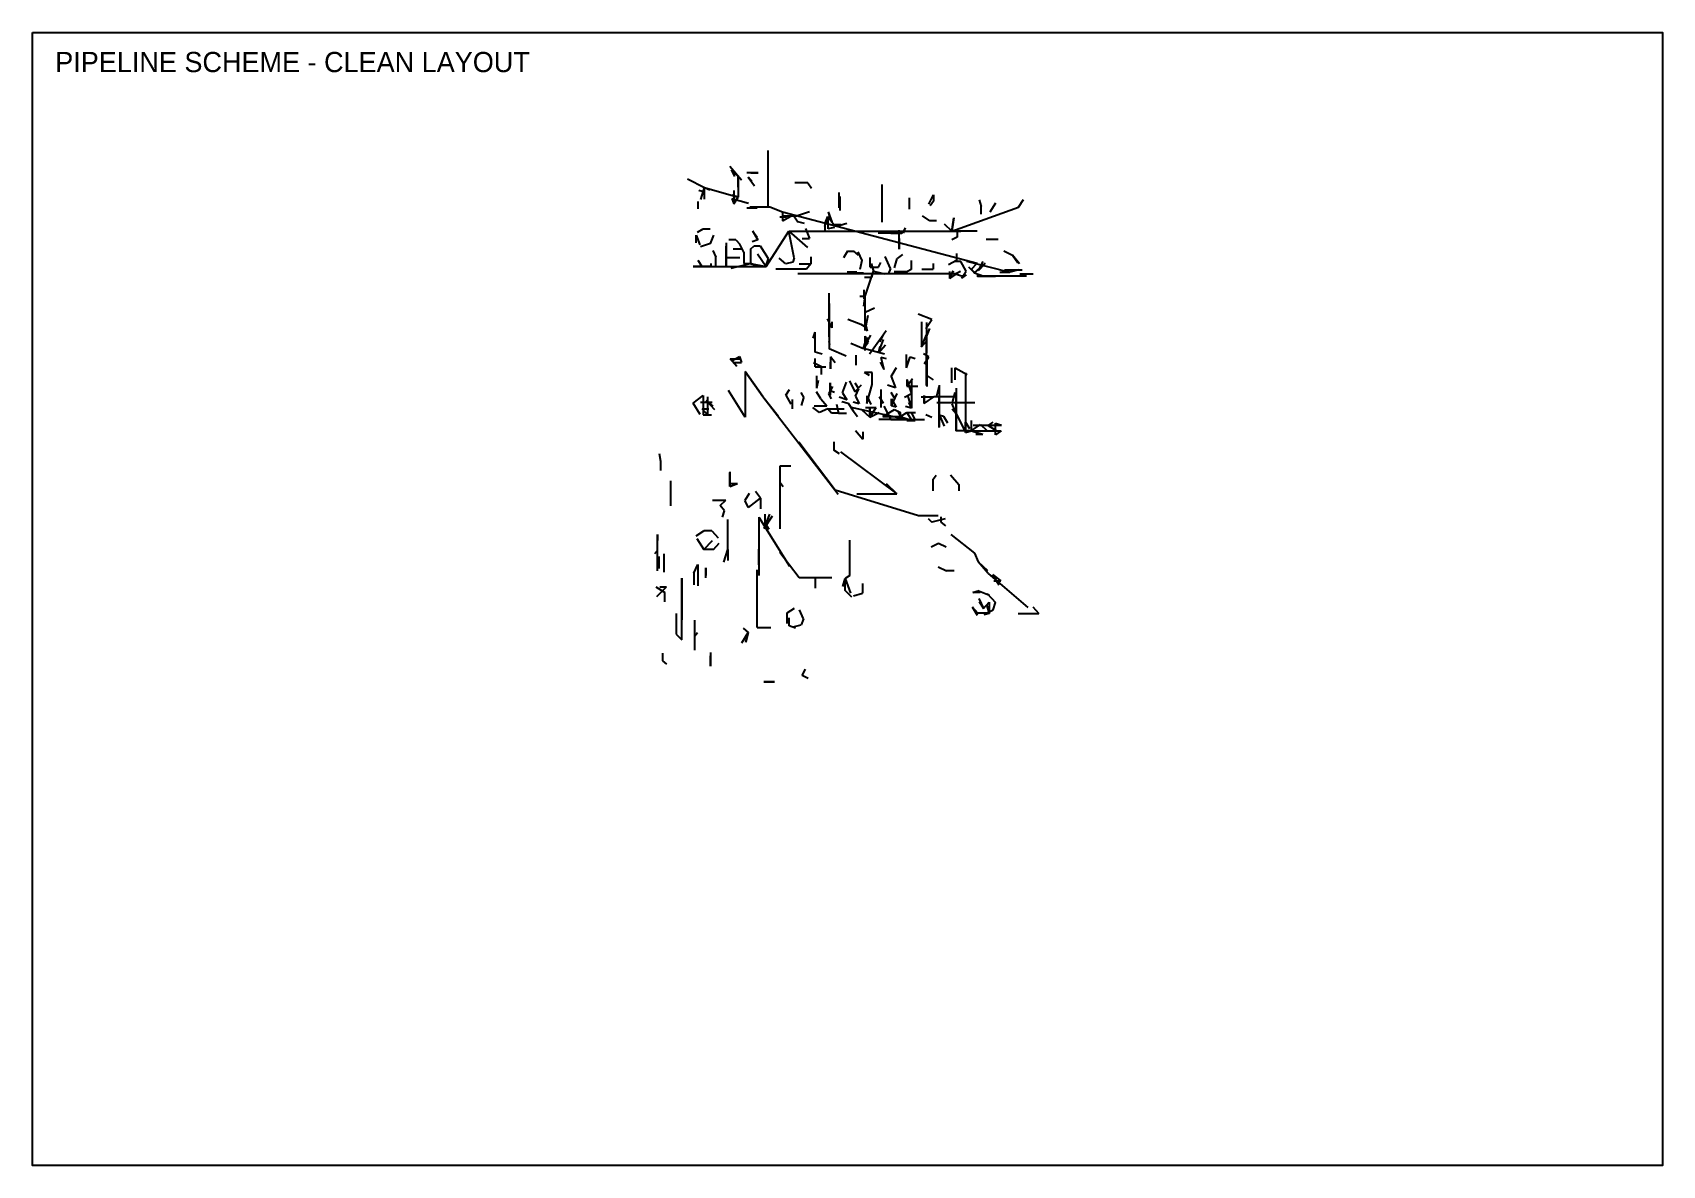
# Model space of a CAD drawing. Header units: millimetres. Extents: x 8 to 412, y 8 to 289.
import ezdxf

# ---------------------------------------------------------------- set-up
doc = ezdxf.new("R2010")
doc.units = ezdxf.units.MM
for name, color, linetype in [('NOTES', 8, 'CONTINUOUS'), ('PIPE_MAIN', 7, 'CONTINUOUS'), ('SHEET', 7, 'CONTINUOUS')]:
    doc.layers.add(name, color=color, linetype=linetype)

msp = doc.modelspace()

# ---------------------------------------------------------------- linework, layer by layer
at = {"layer": 'PIPE_MAIN'}
for points in [[(190.372, 245.263), (190.372, 259.435)], [(180.911, 255.602), (183.743, 252.205)], [(181.184, 254.683), (183.743, 252.205)], [(181.184, 254.683), (182.059, 252.988)], [(170.447, 252.429), (174.611, 250.305)], [(170.447, 252.429), (174.611, 250.305)], [(173.691, 247.324), (174.611, 250.305)], [(174.611, 250.305), (182.973, 247.904)], [(174.611, 247.408), (174.611, 250.305)], [(174.611, 250.305), (175.931, 249.711)], [(182.973, 253.061), (182.973, 247.929)], [(182.973, 253.061), (182.973, 247.904)], [(182.973, 250.368), (182.973, 253.061)], [(182.973, 250.368), (182.973, 247.929)], [(187.891, 253.959), (185.055, 253.959)], [(185.458, 252.862), (186.984, 250.692)], [(186.308, 251.744), (185.458, 252.862)], [(186.109, 253.959), (187.891, 253.959)], [(200.221, 251.437), (196.99, 251.437)], [(200.221, 251.437), (201.075, 250.112)], [(218.575, 246.905), (218.575, 251.021)], [(218.575, 246.905), (218.575, 251.021)], [(173.089, 245.042), (173.089, 246.838)], [(173.24, 249.606), (174.611, 249.183)], [(174.611, 247.408), (174.611, 249.183)], [(181.384, 247.604), (185.472, 246.402)], [(181.384, 247.604), (181.846, 246.258)], [(182.973, 247.929), (181.387, 248.435)], [(181.846, 249.564), (181.846, 246.258)], [(181.846, 249.564), (181.846, 246.258)], [(181.846, 249.564), (181.846, 246.258)], [(181.846, 246.258), (182.973, 247.904)], [(182.973, 248.837), (182.973, 247.904)], [(190.372, 245.263), (190.372, 248.732)], [(207.921, 245.287), (207.921, 249.061)], [(207.921, 245.287), (208.194, 248.072)], [(208.194, 244.574), (208.194, 248.072)], [(218.575, 241.734), (218.575, 246.905)], [(225.26, 247.747), (225.26, 244.903)], [(230.09, 246.185), (231.273, 248.481)], [(231.273, 246.915), (230.419, 245.769)], [(231.273, 248.481), (231.273, 246.915)], [(242.55, 247.261), (243.079, 245.602)], [(245.329, 244.302), (246.694, 246.486)], [(245.329, 244.302), (246.694, 246.486)], [(252.311, 245.465), (253.54, 247.296)], [(187.688, 245.207), (185.055, 245.207)], [(185.875, 245.528), (190.764, 245.528)], [(190.764, 245.528), (193.883, 244.284)], [(194.908, 242.949), (193.267, 242.949)], [(193.767, 243.316), (197.351, 243.316)], [(193.883, 244.284), (242.106, 231.541)], [(193.883, 244.284), (193.883, 242.083)], [(193.883, 242.083), (196.581, 243.557)], [(196.581, 243.557), (197.74, 241.817)], [(197.351, 243.316), (200.578, 244.34)], [(204.39, 240.64), (205.145, 243.142)], [(204.498, 241.461), (205.145, 243.142)], [(205.145, 243.142), (205.145, 240.077)], [(205.145, 243.142), (206.623, 241.174)], [(205.208, 244.246), (206.14, 241.842)], [(205.208, 244.246), (205.702, 242.39)], [(230.394, 242.062), (228.543, 243.309)], [(231.983, 242.062), (230.394, 242.062)], [(235.799, 239.455), (252.311, 245.465)], [(236.271, 242.827), (235.799, 239.455)], [(235.799, 239.455), (236.271, 242.827)], [(243.079, 243.701), (243.079, 245.602)], [(172.564, 238.498), (173.432, 236.122)], [(172.564, 236.622), (172.564, 238.498)], [(172.91, 239.253), (174.314, 240.067)], [(174.314, 240.067), (176.025, 240.067)], [(176.144, 236.405), (176.897, 238.536)], [(186.494, 239.602), (187.821, 237.355)], [(186.494, 239.602), (187.642, 238.019)], [(189.896, 230.776), (195.503, 239.455)], [(189.896, 230.776), (195.503, 239.455)], [(195.503, 239.455), (235.799, 239.455)], [(195.503, 239.455), (200.119, 235.448)], [(196.774, 232.876), (195.503, 239.455)], [(199.388, 241.43), (197.74, 241.817)], [(199.591, 240.168), (200.609, 237.712)], [(204.498, 239.221), (204.498, 241.461)], [(206.787, 240.427), (205.145, 240.077)], [(206.623, 241.174), (208.453, 241.174)], [(207.354, 240.713), (209.832, 241.44)], [(220.731, 239.001), (217.626, 239.001)], [(220.731, 239.001), (223.436, 239.001)], [(222.803, 235.067), (222.803, 239.752)], [(223.436, 239.001), (224.311, 240.311)], [(223.874, 239.001), (224.311, 240.311)], [(233.94, 241.276), (235.799, 239.455)], [(237.143, 238.047), (235.792, 237.331)], [(242.084, 239.455), (235.799, 239.455)], [(238.007, 239.455), (235.799, 239.455)], [(235.799, 239.455), (238.007, 239.455)], [(237.143, 239.717), (237.143, 238.047)], [(176.144, 236.405), (173.645, 235.601)], [(176.691, 234.707), (177.453, 233.079)], [(180.016, 236.601), (180.016, 230.996)], [(180.016, 233.016), (180.016, 235.776)], [(182.389, 237.345), (180.649, 237.345)], [(181.731, 235.14), (183.809, 235.14)], [(181.731, 235.14), (183.155, 235.14)], [(182.389, 237.345), (183.39, 236.29)], [(184.376, 234.263), (183.39, 236.29)], [(184.376, 234.263), (184.376, 231.478)], [(185.983, 235.042), (186.928, 235.884)], [(185.983, 235.042), (185.983, 231.594)], [(187.821, 237.355), (186.382, 236.856)], [(186.928, 235.884), (188.426, 235.884)], [(187.75, 233.865), (189.896, 230.776)], [(188.426, 235.884), (190.393, 232.701)], [(198.807, 237.712), (200.609, 237.712)], [(209.972, 234.546), (208.975, 232.914)], [(209.972, 234.546), (211.607, 234.546)], [(212.702, 233.585), (211.607, 234.546)], [(212.569, 234.403), (213.563, 232.198)], [(222.803, 237.691), (222.803, 235.067)], [(236.989, 233.973), (236.989, 232.334)], [(244.307, 237.53), (247.296, 237.53)], [(244.307, 237.53), (246.312, 237.53)], [(248.692, 234.602), (250.824, 233.592)], [(171.836, 230.776), (189.896, 230.776)], [(176.204, 230.776), (171.836, 230.776)], [(173.925, 230.863), (173.04, 232.226)], [(173.925, 230.863), (175.71, 230.863)], [(176.204, 231.468), (176.204, 230.776)], [(177.453, 230.563), (177.453, 233.079)], [(180.016, 230.996), (180.016, 233.016)], [(180.016, 233.016), (181.786, 233.016)], [(181.213, 230.36), (185.93, 231.478)], [(181.786, 233.016), (183.372, 233.016)], [(184.376, 231.478), (185.93, 231.478)], [(185.93, 231.478), (189.896, 230.776)], [(185.93, 231.478), (188.275, 230.741)], [(185.93, 231.478), (188.275, 230.741)], [(185.983, 231.594), (188.275, 230.741)], [(189.7, 230.741), (188.275, 230.741)], [(190.393, 232.701), (189.7, 230.741)], [(199.843, 230.084), (192.293, 230.084)], [(194.761, 231.412), (193.071, 232.785)], [(196.441, 231.831), (194.761, 231.412)], [(196.774, 232.876), (196.441, 231.831)], [(198.075, 231.391), (200.97, 231.391)], [(198.075, 231.391), (200.97, 231.391)], [(200.97, 231.391), (199.843, 230.084)], [(200.97, 233.11), (200.97, 231.391)], [(213.563, 232.198), (213.052, 230.039)], [(215.579, 230.559), (215.579, 233.005)], [(215.579, 230.559), (217.707, 230.559)], [(215.852, 231.531), (216.423, 229.567)], [(217.707, 230.559), (218.208, 231.782)], [(220.636, 230.294), (219.349, 233.211)], [(220.636, 230.294), (220.101, 228.879)], [(221.602, 230.395), (222.306, 232.736)], [(223.619, 233.76), (222.306, 232.736)], [(225.75, 229.997), (224.85, 229.553)], [(225.75, 232.223), (225.75, 229.997)], [(228.413, 230.105), (231.203, 230.105)], [(231.203, 231.531), (231.203, 230.105)], [(235.015, 231.23), (236.989, 232.334)], [(238.01, 231.978), (236.366, 231.978)], [(239.39, 229.588), (238.01, 231.978)], [(239.414, 232.111), (250.191, 229.322)], [(241.409, 229.162), (240.037, 230.556)], [(240.67, 230.116), (242.106, 231.541)], [(240.67, 230.116), (241.409, 229.162)], [(241.409, 229.162), (244.104, 231.59)], [(242.434, 229.759), (243.575, 232.009)], [(242.434, 229.759), (244.104, 231.59)], [(248.829, 229.927), (251.622, 229.927)], [(252.357, 229.944), (250.191, 229.322)], [(252.522, 231.398), (250.824, 233.592)], [(250.824, 233.592), (252.116, 231.681)], [(251.622, 229.927), (253.208, 229.927)], [(236.659, 228.914), (197.722, 228.914)], [(209.881, 229.441), (212.289, 229.441)], [(212.418, 229.148), (213.938, 229.148)], [(214.193, 228.099), (216.002, 228.099)], [(214.389, 223.403), (216.423, 229.567)], [(216.002, 228.099), (216.423, 229.567)], [(216.423, 229.567), (219.261, 228.931)], [(221.505, 229.553), (224.85, 229.553)], [(235.347, 227.768), (236.134, 229.675)], [(235.347, 227.768), (236.134, 229.675)], [(236.134, 229.675), (235.347, 227.768)], [(235.347, 227.768), (237.993, 229.567)], [(235.347, 227.768), (235.347, 229.494)], [(236.659, 228.914), (237.993, 229.567)], [(236.659, 228.914), (237.993, 229.567)], [(236.659, 228.914), (238.556, 228.369)], [(238.234, 227.837), (239.39, 229.588)], [(239.344, 228.714), (238.234, 227.837)], [(241.409, 229.162), (243.74, 228.348)], [(246.593, 228.379), (241.962, 228.379)], [(242.148, 228.379), (246.593, 228.379)], [(254.285, 228.379), (246.593, 228.379)], [(247.709, 229.322), (250.191, 229.322)], [(252.651, 228.935), (255.934, 228.935)], [(205.457, 216.226), (205.457, 224.141)], [(205.457, 222.61), (205.457, 224.141)], [(213.07, 223.403), (214.389, 223.403)], [(214.077, 220.971), (214.389, 223.403)], [(214.077, 220.971), (214.389, 223.403)], [(214.158, 222.726), (214.158, 225.021)], [(214.158, 222.726), (214.158, 225.021)], [(214.389, 219.403), (214.389, 223.403)], [(214.389, 219.403), (214.389, 223.403)], [(214.389, 219.403), (214.389, 223.403)], [(204.935, 217.802), (206.111, 215.615)], [(205.457, 221.625), (205.457, 216.226)], [(216.709, 220.447), (214.389, 219.403)], [(214.389, 214.902), (214.389, 219.403)], [(214.389, 215.905), (214.389, 219.403)], [(214.389, 216.653), (214.389, 219.403)], [(214.389, 214.902), (215.117, 218.676)], [(230.853, 217.649), (227.472, 218.927)], [(201.544, 212.994), (201.992, 214.469)], [(201.992, 209.525), (201.992, 214.469)], [(205.457, 216.226), (205.457, 210.346)], [(205.457, 216.226), (205.457, 212.009)], [(205.457, 216.226), (205.457, 212.24)], [(205.457, 213.323), (205.457, 216.226)], [(205.457, 213.323), (205.457, 216.226)], [(206.111, 217.037), (206.111, 215.615)], [(210.119, 217.691), (213.311, 216.496)], [(213.311, 216.496), (214.805, 215.552)], [(213.976, 210.486), (215.772, 213.76)], [(214.389, 216.653), (214.897, 214.741)], [(217.963, 212.121), (218.946, 213.868)], [(218.417, 213.298), (219.548, 214.906)], [(218.417, 213.298), (219.548, 214.906)], [(228.308, 217.065), (228.308, 210.919)], [(228.308, 210.919), (229.579, 213.868)], [(229.344, 215.398), (230.853, 217.649)], [(229.579, 216.929), (229.579, 213.868)], [(229.579, 216.929), (229.579, 214.85)], [(229.579, 213.375), (230.331, 215.398)], [(229.579, 209.315), (229.579, 213.868)], [(201.992, 209.525), (201.992, 211.356)], [(205.632, 211.373), (205.457, 212.24)], [(209.65, 208.564), (205.457, 210.346)], [(210.826, 211.761), (213.976, 210.486)], [(213.976, 210.486), (215.225, 213.211)], [(213.976, 210.486), (214.679, 212.994)], [(213.976, 210.486), (215.117, 212.009)], [(219.128, 209.06), (213.976, 210.486)], [(214.27, 213.54), (214.27, 209.934)], [(214.27, 213.54), (215.117, 212.009)], [(214.679, 211.572), (215.225, 213.211)], [(215.408, 209.168), (218.417, 213.298)], [(217.707, 209.423), (218.946, 212.666)], [(217.707, 209.423), (219.383, 211.356)], [(217.707, 209.423), (218.071, 211.027)], [(228.308, 210.919), (229.674, 212.446)], [(229.579, 213.375), (229.579, 209.315)], [(180.975, 207.942), (183.603, 207.942)], [(182.595, 205.989), (180.975, 207.942)], [(181.401, 207.421), (183.32, 208.515)], [(181.839, 206.964), (183.775, 206.964)], [(183.32, 208.515), (183.775, 206.964)], [(201.617, 207.006), (203.584, 206.02)], [(203.745, 209.05), (201.992, 209.525)], [(202.034, 205.947), (202.034, 207.966)], [(202.034, 205.947), (204.607, 205.947)], [(203.584, 204.032), (203.584, 206.02)], [(205.779, 208.424), (205.779, 205.454)], [(206.917, 206.915), (205.779, 208.424)], [(205.779, 205.454), (205.779, 207.093)], [(212.135, 206.328), (212.135, 208.84)], [(212.135, 206.328), (212.135, 208.84)], [(218.071, 207.093), (219.002, 205.234)], [(218.264, 208.309), (219.002, 205.234)], [(218.264, 208.309), (219.531, 208.022)], [(220.808, 203.543), (222.12, 205.783)], [(224.626, 205.681), (224.626, 208.997)], [(224.626, 205.681), (225.523, 208.372)], [(225.523, 208.372), (226.775, 208.001)], [(230.16, 208.375), (228.841, 209.13)], [(229.019, 206.656), (230.16, 208.375)], [(229.579, 203.833), (229.579, 209.315)], [(229.719, 203.815), (229.719, 207.565)], [(235.823, 203.704), (235.823, 205.671)], [(236.596, 205.671), (239.634, 204.032)], [(236.596, 202.722), (236.596, 205.671)], [(184.702, 204.773), (184.702, 193.476)], [(184.702, 204.773), (189.046, 198.585)], [(189.046, 198.585), (184.702, 204.773)], [(202.447, 200.695), (202.447, 203.704)], [(202.447, 200.695), (202.447, 203.704)], [(202.447, 200.695), (202.857, 202.613)], [(205.692, 201.957), (205.692, 198.896)], [(205.692, 199.996), (205.692, 201.957)], [(208.74, 199.535), (209.751, 202.177)], [(210.458, 202.488), (211.823, 199.759)], [(212.835, 200.524), (211.869, 201.887)], [(216.122, 204.518), (214.19, 204.518)], [(215.477, 203.777), (214.19, 204.518)], [(216.122, 201.576), (216.122, 204.518)], [(220.808, 203.543), (221.89, 200.73)], [(224.704, 201.163), (226.061, 203.05)], [(224.704, 202.83), (225.858, 199.238)], [(224.704, 202.83), (224.704, 201.163)], [(225.858, 202.557), (225.858, 199.238)], [(225.858, 202.557), (225.858, 199.238)], [(229.579, 201.3), (229.579, 203.833)], [(231.294, 202.697), (229.579, 203.833)], [(229.719, 201.083), (229.719, 203.815)], [(235.823, 201.957), (235.823, 203.704)], [(239.197, 204.472), (239.197, 200.154)], [(171.833, 196.981), (174.286, 198.843)], [(174.286, 198.843), (174.286, 194.032)], [(175.024, 197.617), (177.09, 195.398)], [(176.771, 196.219), (175.024, 197.617)], [(175.347, 198.483), (175.347, 194.021)], [(184.702, 193.476), (180.575, 200.094)], [(189.046, 198.585), (207.679, 174.447)], [(189.046, 198.585), (192.867, 193.836)], [(194.726, 198.938), (195.678, 200.328)], [(194.726, 198.938), (195.983, 196.67)], [(196.287, 197.858), (196.287, 195.538)], [(196.287, 197.858), (196.287, 195.538)], [(198.471, 199.57), (199.164, 198.256)], [(198.646, 196.341), (199.164, 198.256)], [(203.367, 198.005), (202.352, 199.745)], [(203.367, 198.005), (204.855, 196.296)], [(205.383, 199.284), (206.36, 201.083)], [(206.055, 198.019), (205.383, 199.284)], [(206.822, 199.612), (205.692, 199.996)], [(209.853, 197.802), (207.942, 198.427)], [(208.74, 199.535), (209.853, 197.802)], [(211.823, 199.759), (213.475, 201.52)], [(211.96, 198.686), (212.835, 200.524)], [(211.96, 198.686), (212.867, 196.813)], [(214.76, 196.876), (216.122, 201.576)], [(214.76, 198.787), (215.772, 196.604)], [(214.76, 198.787), (214.76, 196.876)], [(217.854, 198.571), (218.838, 196.928)], [(218.326, 195.838), (218.326, 200.318)], [(218.326, 195.838), (218.326, 199.007)], [(221.89, 200.73), (219.87, 201.373)], [(220.738, 199.706), (221.683, 198.022)], [(220.868, 196.307), (222.254, 199.364)], [(220.868, 196.307), (222.254, 199.364)], [(220.868, 197.987), (222.036, 195.982)], [(220.868, 197.987), (220.868, 196.307)], [(220.868, 196.307), (220.868, 197.987)], [(225.858, 199.238), (224.126, 198.312)], [(224.704, 201.163), (227.427, 201.163)], [(224.903, 198.588), (225.858, 195.692)], [(225.858, 199.238), (225.858, 195.692)], [(228.263, 198.532), (231.378, 198.532)], [(228.963, 196.876), (228.963, 198.843)], [(228.963, 198.843), (228.963, 197.149)], [(228.963, 196.876), (231.378, 198.532)], [(236.869, 198.532), (231.378, 198.532)], [(232.081, 198.787), (232.666, 201.083)], [(232.666, 201.356), (232.666, 194.961)], [(232.666, 201.356), (232.666, 198.389)], [(232.666, 201.083), (232.666, 198.389)], [(232.666, 198.389), (232.666, 194.105)], [(232.666, 198.389), (232.666, 194.105)], [(232.666, 194.077), (232.666, 198.389)], [(232.666, 198.389), (232.666, 194.077)], [(235.917, 196.743), (236.625, 199.581)], [(236.869, 198.532), (236.625, 199.581)], [(236.869, 198.532), (236.625, 199.581)], [(236.625, 199.581), (236.869, 198.532)], [(236.869, 200.646), (236.869, 194.367)], [(236.869, 198.532), (236.869, 194.367)], [(236.869, 194.367), (236.869, 198.532)], [(239.197, 200.154), (239.197, 192.281)], [(173.512, 194.154), (171.833, 196.981)], [(173.631, 197.211), (176.512, 197.211)], [(173.631, 197.211), (176.512, 197.211)], [(175.347, 194.021), (174.027, 195.524)], [(174.027, 195.524), (175.731, 195.524)], [(174.286, 194.032), (176.369, 194.032)], [(203.101, 194.654), (201.415, 195.838)], [(201.761, 196.296), (204.855, 196.296)], [(205.142, 195.573), (203.101, 194.654)], [(205.142, 195.573), (207.557, 195.573)], [(205.142, 195.573), (209.206, 195.573)], [(206.045, 194.497), (205.142, 195.573)], [(207.778, 194.497), (206.045, 194.497)], [(207.319, 196.656), (207.778, 194.497)], [(207.778, 194.497), (209.751, 194.497)], [(208.59, 197.383), (210.175, 196.904)], [(210.175, 196.904), (211.393, 195.073)], [(210.798, 195.943), (225.921, 192.617)], [(212.867, 196.813), (211.375, 197.229)], [(211.393, 195.073), (212.489, 193.651)], [(213.573, 195.283), (215.492, 193.459)], [(214.431, 195.877), (217.073, 195.877)], [(215.492, 193.459), (217.073, 195.877)], [(215.492, 195.555), (215.492, 193.459)], [(215.492, 193.459), (215.492, 195.555)], [(215.492, 193.459), (217.854, 194.636)], [(218.754, 193.672), (221.641, 195.398)], [(218.754, 193.672), (223.15, 193.672)], [(219.016, 196.24), (220.71, 192.886)], [(222.036, 195.982), (220.868, 196.307)], [(221.641, 195.398), (223.15, 194.654)], [(222.341, 195.073), (223.15, 193.672)], [(223.15, 193.672), (223.15, 194.654)], [(223.15, 193.672), (224.71, 194.619)], [(223.15, 193.672), (225.921, 192.617)], [(225.858, 195.692), (224.319, 196.139)], [(224.71, 194.619), (225.921, 192.617)], [(224.71, 194.619), (226.828, 194.619)], [(225.106, 197.075), (225.858, 195.692)], [(225.732, 194.745), (226.702, 192.666)], [(229.376, 194.179), (230.843, 193.48)], [(232.092, 197.1), (236.82, 197.1)], [(232.666, 194.105), (232.666, 190.992)], [(232.666, 190.919), (232.666, 194.105)], [(232.666, 194.105), (232.666, 190.992)], [(232.666, 194.105), (233.944, 191.247)], [(232.666, 194.105), (232.666, 190.992)], [(232.666, 194.077), (233.769, 193.735)], [(233.769, 193.735), (234.71, 192.1)], [(235.914, 195.51), (236.869, 194.367)], [(236.869, 194.367), (235.917, 196.743)], [(236.82, 197.1), (241.5, 197.1)], [(236.869, 194.367), (239.197, 189.699)], [(236.869, 194.367), (236.869, 190.042)], [(236.869, 190.115), (236.869, 194.367)], [(236.869, 190.81), (236.869, 194.367)], [(212.006, 190.146), (213.815, 187.998)], [(213.815, 189.828), (213.815, 187.998)], [(223.034, 192.886), (217.725, 192.886)], [(220.71, 192.886), (223.034, 192.886)], [(223.034, 192.886), (229.019, 192.886)], [(224.648, 192.666), (226.702, 192.666)], [(240.629, 190.115), (236.869, 190.115)], [(239.197, 192.281), (239.197, 189.699)], [(239.197, 189.699), (239.197, 192.281)], [(239.197, 192.281), (239.197, 189.699)], [(239.197, 192.281), (240.184, 190.702)], [(239.197, 189.699), (239.197, 192.281)], [(239.197, 189.699), (240.629, 190.115)], [(240.629, 192.631), (240.629, 190.115)], [(240.629, 190.115), (242.917, 191.631)], [(240.629, 190.115), (247.569, 190.115)], [(240.629, 190.115), (247.982, 190.115)], [(240.629, 190.115), (243.467, 189.252)], [(241.119, 191.516), (248.069, 191.516)], [(242.917, 191.631), (244.45, 190.153)], [(244.825, 191.418), (246.057, 192.222)], [(244.825, 191.418), (246.75, 190.153)], [(246.627, 189.126), (246.627, 192.019)], [(246.627, 192.019), (248.069, 191.516)], [(247.982, 190.115), (246.627, 189.126)], [(197.925, 187.417), (206.917, 175.544)], [(206.65, 187.341), (206.65, 185.304)], [(241.714, 189.252), (243.467, 189.252)], [(163.859, 182.484), (163.531, 184.434)], [(163.859, 180.303), (163.859, 182.484)], [(208.061, 184.437), (206.65, 185.304)], [(208.257, 184.902), (222.24, 174.542)], [(166.334, 174.297), (166.334, 177.77)], [(180.883, 179.982), (180.883, 176.32)], [(180.883, 176.32), (180.883, 179.8)], [(193.239, 181.348), (193.239, 165.883)], [(195.997, 181.348), (193.239, 181.348)], [(193.239, 181.348), (193.239, 177.424)], [(193.239, 177.424), (194.061, 176.324)], [(231.168, 178.113), (231.91, 179.157)], [(231.168, 175.258), (231.168, 178.113)], [(235.511, 179.255), (237.545, 176.82)], [(166.334, 171.579), (166.334, 174.297)], [(166.334, 172.015), (166.334, 174.297)], [(180.883, 176.32), (182.787, 177.11)], [(180.953, 177.11), (182.787, 177.11)], [(185.643, 174.563), (184.615, 172.826)], [(185.472, 171.145), (188.468, 173.472)], [(188.468, 173.472), (187.215, 175.08)], [(188.468, 173.472), (188.468, 170.813)], [(206.917, 175.544), (227.591, 169.171)], [(212.275, 174.542), (222.24, 174.542)], [(222.24, 174.542), (219.67, 177.026)], [(237.545, 176.82), (237.545, 175.24)], [(176.603, 172.924), (179.935, 172.924)], [(178.518, 171.659), (179.935, 172.924)], [(179.547, 170.275), (178.518, 171.659)], [(179.102, 168.738), (179.547, 170.275)], [(185.472, 171.145), (184.615, 172.826)], [(189.41, 165.901), (190.82, 169.514)], [(189.644, 167.27), (189.644, 169.489)], [(172.581, 164.14), (174.454, 165.373)], [(176.442, 165.373), (174.454, 165.373)], [(176.442, 165.373), (177.968, 163.668)], [(180.355, 160.775), (180.355, 168.14)], [(188.079, 168.745), (195.685, 156.641)], [(188.079, 168.745), (188.079, 156.991)], [(188.079, 168.015), (188.079, 160.852)], [(189.41, 165.901), (191.471, 169.063)], [(190.642, 165.719), (189.644, 167.27)], [(227.591, 169.171), (232.425, 169.171)], [(229.946, 168.434), (230.881, 167.508)], [(234.195, 168.34), (230.881, 167.508)], [(233.055, 168.846), (233.055, 167.498)], [(233.055, 167.498), (234.234, 166.575)], [(163.023, 160.485), (163.023, 164.475)], [(163.023, 164.475), (163.023, 162.98)], [(163.023, 158.574), (163.023, 162.98)], [(163.023, 160.485), (163.023, 162.98)], [(172.704, 163.507), (174.447, 160.785)], [(174.447, 160.785), (176.585, 163.001)], [(174.447, 160.785), (176.585, 163.001)], [(176.813, 160.785), (178.227, 162.288)], [(210.571, 154.353), (210.571, 163.088)], [(230.713, 161.404), (232.536, 162.288)], [(232.536, 162.288), (234.416, 161.383)], [(235.543, 164.496), (241.395, 159.873)], [(162.355, 159.776), (163.023, 160.485)], [(163.023, 155.474), (163.023, 160.485)], [(163.023, 155.474), (163.023, 157.49)], [(163.408, 156.061), (163.408, 159.01)], [(164.612, 155.132), (164.612, 159.667)], [(164.612, 155.132), (164.612, 157.592)], [(176.813, 160.785), (174.447, 160.785)], [(179.403, 157.641), (180.355, 160.775)], [(180.355, 160.775), (180.355, 158.028)], [(188.079, 156.991), (188.079, 160.852)], [(198.054, 153.748), (193.298, 159.978)], [(241.395, 159.873), (242.319, 157.693)], [(244.821, 154.807), (242.319, 157.693)], [(242.319, 157.693), (244.654, 155.52)], [(169.008, 138.433), (169.008, 153.685)], [(169.008, 153.685), (169.008, 143.346)], [(171.983, 154.852), (172.946, 156.994)], [(171.983, 154.852), (171.983, 152.029)], [(172.946, 156.994), (172.946, 151.743)], [(174.954, 153.762), (174.954, 156.222)], [(174.954, 156.222), (174.954, 154.311)], [(187.642, 141.431), (187.642, 155.687)], [(188.079, 156.991), (188.079, 154.311)], [(202.058, 153.748), (198.054, 153.748)], [(206.157, 153.748), (202.058, 153.748)], [(202.058, 151.142), (202.058, 153.748)], [(202.058, 152.344), (202.058, 153.748)], [(208.876, 151.582), (209.405, 153.549)], [(210.571, 154.353), (209.405, 153.549)], [(209.405, 153.549), (210.703, 149.929)], [(209.405, 150.624), (209.405, 153.549)], [(232.47, 156.418), (234.486, 155.481)], [(236.38, 155.481), (234.486, 155.481)], [(244.821, 154.807), (254.587, 146.428)], [(245.91, 154.59), (247.44, 152.036)], [(245.91, 154.59), (247.933, 152.983)], [(162.62, 151.515), (164.847, 150.093)], [(162.823, 149.146), (165.19, 151.508)], [(163.59, 151.508), (165.19, 151.508)], [(164.847, 147.77), (164.847, 150.093)], [(164.847, 148.301), (164.847, 150.093)], [(211.05, 148.916), (209.405, 150.624)], [(211.512, 149.258), (213.714, 149.954)], [(213.714, 152.344), (213.714, 149.954)], [(240.989, 150.121), (242.204, 150.516)], [(242.795, 150.121), (240.989, 150.121)], [(245.161, 149.328), (242.204, 150.516)], [(244.552, 149.824), (246.638, 147.661)], [(246.204, 152.983), (247.933, 152.983)], [(195.055, 145.062), (196.868, 146.222)], [(199.129, 143.594), (198.163, 145.817)], [(240.881, 146.575), (242.042, 144.478)], [(240.881, 146.575), (242.179, 145.072)], [(242.491, 148.64), (243.67, 146.183)], [(242.592, 147.903), (243.67, 146.183)], [(242.592, 147.903), (243.67, 146.183)], [(242.592, 147.903), (243.67, 146.183)], [(243.67, 146.183), (245.045, 147.703)], [(244.398, 147.046), (245.045, 144.95)], [(244.398, 147.046), (245.045, 144.95)], [(244.489, 145.072), (246.046, 145.81)], [(245.045, 147.703), (245.045, 144.95)], [(246.046, 145.81), (246.638, 147.661)], [(255.836, 146.554), (257.32, 144.894)], [(167.608, 144.929), (167.608, 139.828)], [(172.203, 139.419), (172.203, 143.294)], [(184.149, 141.253), (185.451, 140.233)], [(187.642, 141.431), (191.054, 141.431)], [(195.055, 142.48), (195.055, 145.062)], [(195.608, 141.872), (195.608, 143.821)], [(197.124, 141.323), (195.608, 141.872)], [(196.546, 141.655), (198.499, 142.127)], [(199.129, 143.594), (198.499, 142.127)], [(242.179, 145.072), (244.489, 145.072)], [(245.045, 144.95), (243.744, 144.555)], [(252.234, 144.894), (257.32, 144.894)], [(167.608, 139.828), (169.008, 138.433)], [(172.203, 139.419), (172.865, 140.215)], [(172.203, 135.844), (172.203, 139.419)], [(183.897, 137.661), (185.451, 140.233)], [(184.359, 138.357), (185.451, 140.233)], [(184.856, 137.857), (185.451, 140.233)], [(185.451, 140.233), (184.856, 137.857)], [(164.356, 133.175), (164.356, 135.079)], [(165.326, 132.378), (164.356, 133.175)], [(176.092, 135.299), (176.092, 131.913)], [(176.092, 131.913), (176.092, 134.422)], [(198.817, 129.551), (199.573, 131.145)], [(200.27, 128.87), (198.817, 129.551)], [(191.947, 128.007), (189.322, 128.007)], [(189.322, 128.007), (191.947, 128.007)]]:
    msp.add_lwpolyline(points, dxfattribs=at)
at = {"layer": 'SHEET'}
msp.add_lwpolyline([(8.4, 288.614), (411.6, 288.614), (411.6, 8.386), (8.4, 8.386)], close=True, dxfattribs=at)

# ---------------------------------------------------------------- texts
at = {"layer": 'NOTES'}
msp.add_text('PIPELINE SCHEME - CLEAN LAYOUT', height=5, dxfattribs=at).set_placement((14, 278.831))

doc.saveas('drawing.dxf')
